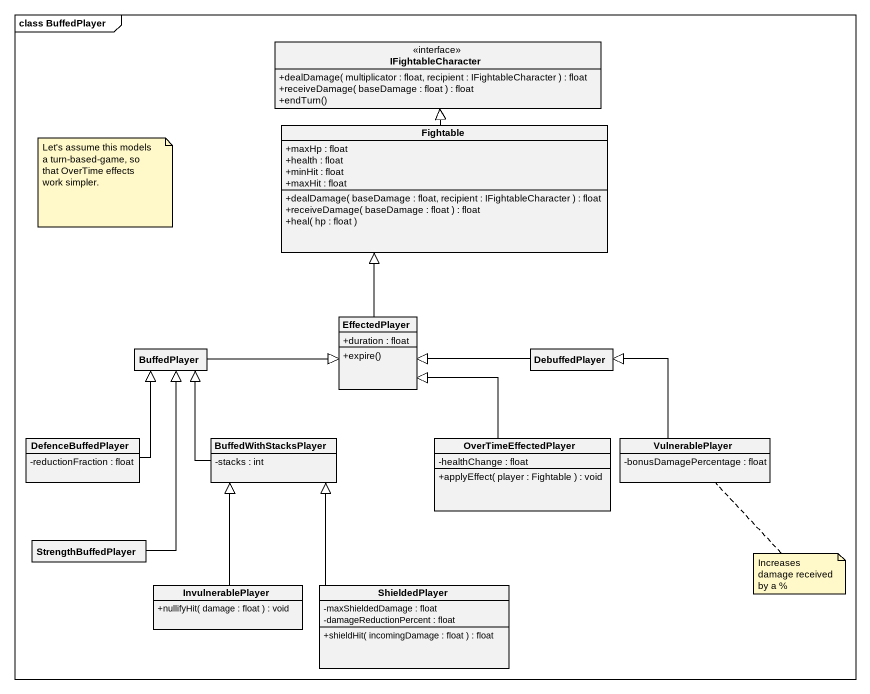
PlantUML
@startuml
mainframe class BuffedPlayer
hide circle
hide empty members
skinparam classAttributeIconSize 0
interface IFightableCharacter {
  +dealDamage( multiplicator : float, recipient : IFightableCharacter ) : float
  +receiveDamage( baseDamage : float ) : float
  +endTurn()
}
class Fightable {
  +maxHp : float
  +health : float
  +minHit : float
  +maxHit : float
  +dealDamage( baseDamage : float, recipient : IFightableCharacter ) : float
  +receiveDamage( baseDamage : float ) : float
  +heal( hp : float )
}
class EffectedPlayer {
  +duration : float
  +expire()
}
class BuffedPlayer
class DebuffedPlayer
class DefenceBuffedPlayer {
  -reductionFraction : float
}
class BuffedWithStacksPlayer {
  -stacks : int
}
class OverTimeEffectedPlayer {
  -healthChange : float
  +applyEffect( player : Fightable ) : void
}
class VulnerablePlayer {
  -bonusDamagePercentage : float
}
class StrengthBuffedPlayer
class InvulnerablePlayer {
  +nullifyHit( damage : float ) : void
}
class ShieldedPlayer {
  -maxShieldedDamage : float
  -damageReductionPercent : float
  +shieldHit( incomingDamage : float ) : float
}
Fightable .up.|> IFightableCharacter
EffectedPlayer -up-|> Fightable
BuffedPlayer -right-|> EffectedPlayer
DebuffedPlayer -left-|> EffectedPlayer
DefenceBuffedPlayer -up-|> BuffedPlayer
BuffedWithStacksPlayer -up-|> BuffedPlayer
OverTimeEffectedPlayer -up-|> EffectedPlayer
VulnerablePlayer -up-|> DebuffedPlayer
StrengthBuffedPlayer -up-|> BuffedPlayer
InvulnerablePlayer -up-|> BuffedWithStacksPlayer
ShieldedPlayer -up-|> BuffedWithStacksPlayer
note as N1
  Let's assume this models a turn-based-game, so that OverTime effects work simpler.
end note
note bottom of VulnerablePlayer : Increases damage received by a %
@enduml
